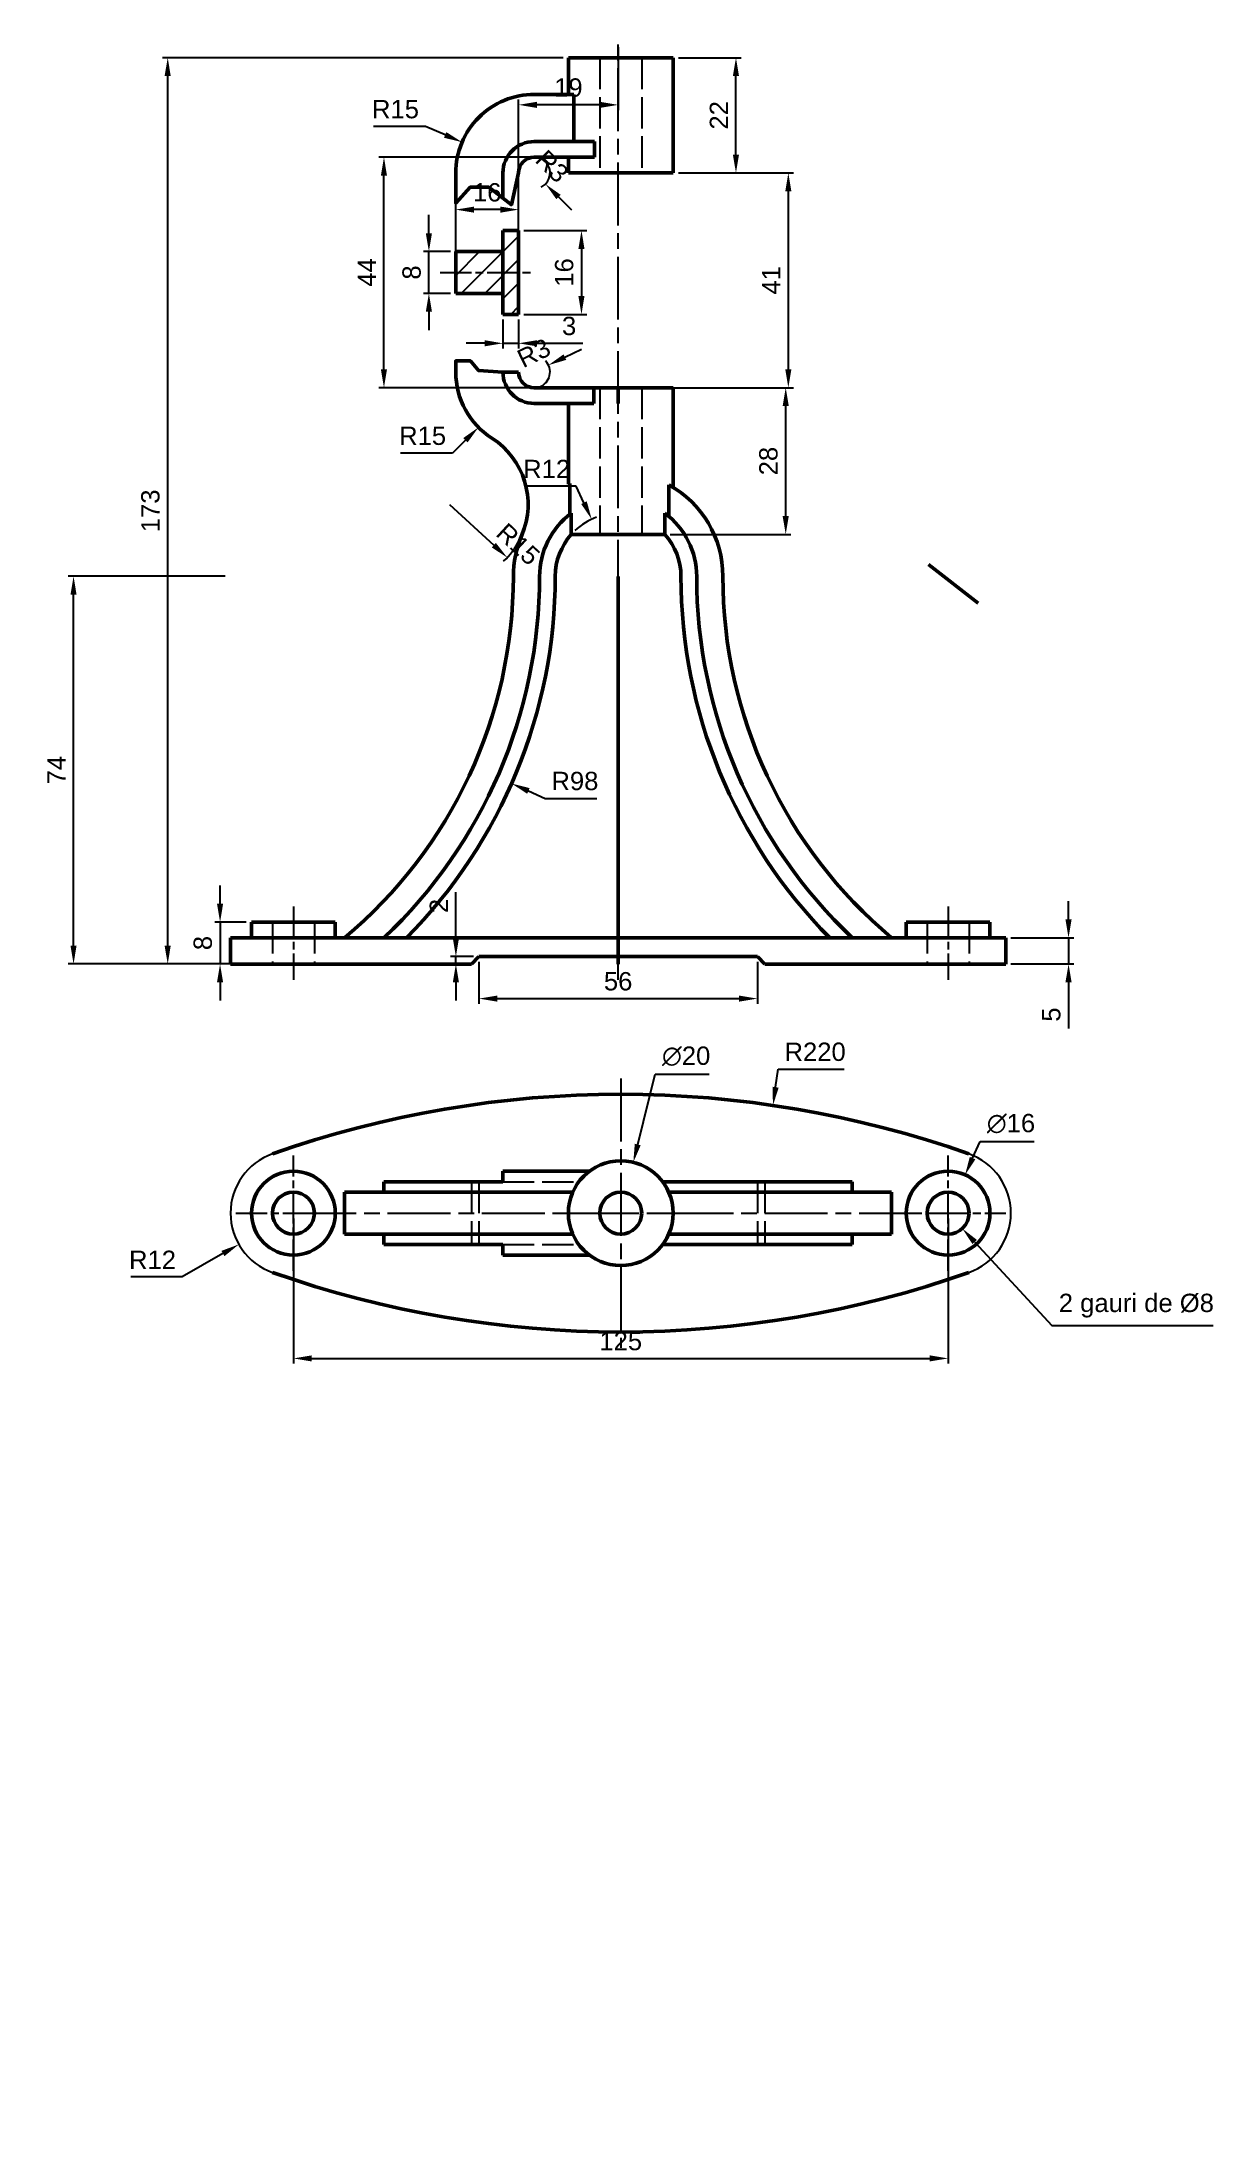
# Model space of a CAD drawing. Header units: millimetres. Extents: x 1951 to 2175, y 825 to 1226.
import ezdxf

# ---------------------------------------------------------------- set-up
doc = ezdxf.new("R2010")
doc.units = ezdxf.units.MM
for name, pattern in [('AM_ISO02W050', [7.5, 6, -1.5]), ('AM_ISO08W050', [18, 12, -1.5, 3, -1.5]), ('AM_ISO08W050x2', [9, 6, -0.75, 1.5, -0.75])]:
    doc.linetypes.add(name, pattern=pattern)
for name, color, linetype, lineweight in [('AM_0', 7, 'Continuous', 50), ('AM_3', 6, 'AM_ISO02W050', 25), ('AM_5', 3, 'Continuous', 25), ('AM_7', 4, 'AM_ISO08W050', 25), ('AM_8', 1, 'Continuous', 25)]:
    doc.layers.add(name, color=color, linetype=linetype, lineweight=lineweight)
doc.styles.get("Standard").update_dxf_attribs({"font": 'arial.ttf'})
doc.dimstyles.new('AM_ISO$0', dxfattribs={"dimtxt": 3.5, "dimasz": 3.5, "dimexe": 1, "dimexo": 1, "dimgap": 1.5, "dimtad": 1, "dimdsep": 46, "dimtxsty": 'Standard', "dimcen": 0, "dimclrd": 256, "dimclre": 256, "dimclrt": 2, "dimadec": 0, "dimazin": 2, "dimtp": 0.1, "dimtm": 0.1, "dimtfac": 0.71, "dimtdec": 3, "dimtmove": 0, "dimatfit": 3, "dimfxl": 1, "dimlwd": -1, "dimlwe": -1, "dimarcsym": 1})
doc.dimstyles.new('AM_ISO$3', dxfattribs={"dimtxt": 3.5, "dimasz": 3.5, "dimexe": 1, "dimexo": 1, "dimgap": 1.5, "dimtad": 1, "dimtoh": 1, "dimdsep": 46, "dimtxsty": 'Standard', "dimcen": 0, "dimclrd": 256, "dimclre": 256, "dimclrt": 2, "dimadec": 0, "dimazin": 2, "dimtp": 0.1, "dimtm": 0.1, "dimtfac": 0.71, "dimtdec": 3, "dimtofl": 0, "dimtmove": 0, "dimatfit": 0, "dimfxl": 1, "dimlwd": -1, "dimlwe": -1, "dimarcsym": 1})
doc.dimstyles.new('AM_ISO$4', dxfattribs={"dimtxt": 3.5, "dimasz": 3.5, "dimexe": 1, "dimexo": 1, "dimgap": 1.5, "dimtad": 1, "dimtoh": 1, "dimdsep": 46, "dimtxsty": 'Standard', "dimcen": 0, "dimclrd": 256, "dimclre": 256, "dimclrt": 2, "dimadec": 0, "dimazin": 2, "dimtp": 0.1, "dimtm": 0.1, "dimtfac": 0.71, "dimtdec": 3, "dimtofl": 0, "dimtmove": 0, "dimatfit": 0, "dimfxl": 1, "dimlwd": -1, "dimlwe": -1, "dimarcsym": 1})

# ---------------------------------------------------------------- blocks, each defined once
blk = doc.blocks.new('*D6')
at = {"layer": 'AM_5', "linetype": 'ByBlock', "transparency": 16777216}
blk.add_line((2051.02, 1165.94), (2054.17, 1167.47), dxfattribs=at)
blk.add_arc((2045.18, 1163.1), 3, 289.0986, 45.0666, dxfattribs=at)
at = {"layer": 'AM_5', "transparency": 16777216}
blk.add_solid([(2050.76, 1166.47), (2051.28, 1165.42), (2047.87, 1164.41)], dxfattribs=at)
at = {"layer": 'Defpoints', "color": 0, "transparency": 16777216}
for p in [(2045.18, 1163.1), (2047.87, 1164.41)]:
    blk.add_point(p, dxfattribs=at)
at = {"layer": 'AM_5', "color": 2, "transparency": 16777216, "insert": (2045.09, 1166.71), "char_height": 3.5, "attachment_point": 5, "rotation": 25.968}
blk.add_mtext('R3', dxfattribs=at)
blk = doc.blocks.new('*D7')
at = {"layer": 'AM_5', "linetype": 'ByBlock', "transparency": 16777216}
blk.add_line((2049.79, 1196.52), (2052.28, 1194.05), dxfattribs=at)
blk.add_arc((2045.18, 1201.1), 3, 296.1306, 70.9014, dxfattribs=at)
at = {"layer": 'AM_5', "transparency": 16777216}
blk.add_solid([(2050.2, 1196.93), (2049.38, 1196.1), (2047.31, 1198.98)], dxfattribs=at)
at = {"layer": 'Defpoints', "color": 0, "transparency": 16777216}
for p in [(2045.18, 1201.1), (2047.31, 1198.98)]:
    blk.add_point(p, dxfattribs=at)
at = {"layer": 'AM_5', "color": 2, "transparency": 16777216, "insert": (2048.56, 1202.37), "char_height": 3.5, "attachment_point": 5, "rotation": 315.2292}
blk.add_mtext('R3', dxfattribs=at)
blk = doc.blocks.new('*D8')
at = {"layer": 'AM_5', "linetype": 'ByBlock', "transparency": 16777216}
blk.add_line((2028.99, 1137.84), (2037.44, 1130.05), dxfattribs=at)
blk.add_arc((2028.99, 1137.84), 15, 313.5179, 333.0604, dxfattribs=at)
at = {"layer": 'AM_5', "transparency": 16777216}
blk.add_solid([(2037.84, 1130.47), (2037.05, 1129.62), (2040.02, 1127.67)], dxfattribs=at)
at = {"layer": 'Defpoints', "color": 0, "transparency": 16777216}
for p in [(2028.99, 1137.84), (2040.02, 1127.67)]:
    blk.add_point(p, dxfattribs=at)
at = {"layer": 'AM_5', "color": 2, "transparency": 16777216, "insert": (2042.09, 1130.23), "char_height": 3.5, "attachment_point": 5, "rotation": 317.3376}
blk.add_mtext('R15', dxfattribs=at)
blk = doc.blocks.new('*D9')
at = {"layer": 'AM_5', "linetype": 'ByBlock', "transparency": 16777216}
for p, q in [((1985.73, 994.83), (1977.94, 990.37)), ((1977.94, 990.37), (1968.11, 990.37))]:
    blk.add_line(p, q, dxfattribs=at)
at = {"layer": 'AM_5', "transparency": 16777216}
blk.add_solid([(1985.44, 995.34), (1986.02, 994.33), (1988.76, 996.57)], dxfattribs=at)
at = {"layer": 'Defpoints', "color": 0, "transparency": 16777216}
for p in [(1999.18, 1002.54), (1988.76, 996.57)]:
    blk.add_point(p, dxfattribs=at)
at = {"layer": 'AM_5', "color": 2, "transparency": 16777216, "insert": (1972.28, 993.63), "char_height": 3.5, "attachment_point": 5}
blk.add_mtext('R12', dxfattribs=at)
blk = doc.blocks.new('*D11')
at = {"layer": 'AM_5', "linetype": 'ByBlock', "transparency": 16777216}
for p, q in [((2044.04, 1083.13), (2047.25, 1081.72)), ((2047.25, 1081.72), (2057.12, 1081.72))]:
    blk.add_line(p, q, dxfattribs=at)
at = {"layer": 'AM_5', "transparency": 16777216}
blk.add_solid([(2044.28, 1083.67), (2043.81, 1082.6), (2040.84, 1084.55)], dxfattribs=at)
at = {"layer": 'Defpoints', "color": 0, "transparency": 16777216}
for p in [(1951.18, 1124.1), (2040.84, 1084.55)]:
    blk.add_point(p, dxfattribs=at)
at = {"layer": 'AM_5', "color": 2, "transparency": 16777216, "insert": (2052.93, 1085.01), "char_height": 3.5, "attachment_point": 5}
blk.add_mtext('R98', dxfattribs=at)
blk = doc.blocks.new('*D12')
at = {"layer": 'AM_5', "linetype": 'ByBlock', "transparency": 16777216}
for p, q in [((2029.54, 1147.62), (2019.65, 1147.62)), ((2032.03, 1150.08), (2029.54, 1147.62))]:
    blk.add_line(p, q, dxfattribs=at)
at = {"layer": 'AM_5', "transparency": 16777216}
blk.add_solid([(2031.62, 1150.5), (2032.44, 1149.67), (2034.52, 1152.54)], dxfattribs=at)
at = {"layer": 'Defpoints', "color": 0, "transparency": 16777216}
for p in [(2045.18, 1163.1), (2034.52, 1152.54)]:
    blk.add_point(p, dxfattribs=at)
at = {"layer": 'AM_5', "color": 2, "transparency": 16777216, "insert": (2023.85, 1150.91), "char_height": 3.5, "attachment_point": 5}
blk.add_mtext('R15', dxfattribs=at)
blk = doc.blocks.new('*D13')
at = {"layer": 'AM_5', "linetype": 'ByBlock', "transparency": 16777216}
for p, q in [((2053.19, 1141.34), (2043.36, 1141.34)), ((2054.66, 1138.16), (2053.19, 1141.34))]:
    blk.add_line(p, q, dxfattribs=at)
blk.add_arc((2061.18, 1124.1), 12, 110.0846, 133.415, dxfattribs=at)
at = {"layer": 'AM_5', "transparency": 16777216}
blk.add_solid([(2055.19, 1138.41), (2054.13, 1137.91), (2056.13, 1134.98)], dxfattribs=at)
at = {"layer": 'Defpoints', "color": 0, "transparency": 16777216}
for p in [(2056.13, 1134.98), (2061.18, 1124.1)]:
    blk.add_point(p, dxfattribs=at)
at = {"layer": 'AM_5', "color": 2, "transparency": 16777216, "insert": (2047.53, 1144.59), "char_height": 3.5, "attachment_point": 5}
blk.add_mtext('R12', dxfattribs=at)
blk = doc.blocks.new('*D14')
at = {"layer": 'AM_5', "linetype": 'ByBlock', "transparency": 16777216}
for p, q in [((2024.37, 1209.97), (2014.48, 1209.97)), ((2028.16, 1208.36), (2024.37, 1209.97))]:
    blk.add_line(p, q, dxfattribs=at)
at = {"layer": 'AM_5', "transparency": 16777216}
blk.add_solid([(2028.39, 1208.89), (2027.93, 1207.82), (2031.38, 1206.98)], dxfattribs=at)
at = {"layer": 'Defpoints', "color": 0, "transparency": 16777216}
for p in [(2031.38, 1206.98), (2045.18, 1201.1)]:
    blk.add_point(p, dxfattribs=at)
at = {"layer": 'AM_5', "color": 2, "transparency": 16777216, "insert": (2018.67, 1213.26), "char_height": 3.5, "attachment_point": 5}
blk.add_mtext('R15', dxfattribs=at)
blk = doc.blocks.new('*D15')
at = {"layer": 'AM_5', "linetype": 'ByBlock', "transparency": 16777216}
for p, q in [((2129.26, 997.03), (2143.99, 981.06)), ((2143.99, 981.06), (2174.76, 981.06))]:
    blk.add_line(p, q, dxfattribs=at)
at = {"layer": 'AM_5', "transparency": 16777216}
blk.add_solid([(2129.69, 997.42), (2128.83, 996.63), (2126.89, 999.6)], dxfattribs=at)
at = {"layer": 'Defpoints', "color": 0, "transparency": 16777216}
for p in [(2121.46, 1005.48), (2126.89, 999.6)]:
    blk.add_point(p, dxfattribs=at)
at = {"layer": 'AM_5', "color": 2, "transparency": 16777216, "insert": (2160.13, 984.88), "char_height": 3.5, "attachment_point": 5}
blk.add_mtext('2 gauri de %%C8', dxfattribs=at)
blk = doc.blocks.new('*D16')
at = {"layer": 'AM_5', "linetype": 'ByBlock', "transparency": 16777216}
for p, q in [((2064.93, 1015.64), (2068.26, 1029.1)), ((2068.26, 1029.1), (2078.57, 1029.1))]:
    blk.add_line(p, q, dxfattribs=at)
at = {"layer": 'AM_5', "transparency": 16777216}
blk.add_solid([(2064.36, 1015.78), (2065.49, 1015.5), (2064.08, 1012.24)], dxfattribs=at)
at = {"layer": 'Defpoints', "color": 0, "transparency": 16777216}
for p in [(2064.08, 1012.24), (2059.27, 992.83)]:
    blk.add_point(p, dxfattribs=at)
at = {"layer": 'AM_5', "color": 2, "transparency": 16777216, "insert": (2074.17, 1032.48), "char_height": 3.5, "attachment_point": 5}
blk.add_mtext('∅20', dxfattribs=at)
blk = doc.blocks.new('*D17')
at = {"layer": 'AM_5', "linetype": 'ByBlock', "transparency": 16777216}
for p, q in [((2128.86, 1013.04), (2130.28, 1016.24)), ((2130.28, 1016.24), (2140.6, 1016.24))]:
    blk.add_line(p, q, dxfattribs=at)
at = {"layer": 'AM_5', "transparency": 16777216}
blk.add_solid([(2128.32, 1013.28), (2129.39, 1012.81), (2127.43, 1009.85)], dxfattribs=at)
at = {"layer": 'Defpoints', "color": 0, "transparency": 16777216}
for p in [(2127.43, 1009.85), (2120.92, 995.23)]:
    blk.add_point(p, dxfattribs=at)
at = {"layer": 'AM_5', "color": 2, "transparency": 16777216, "insert": (2136.19, 1019.62), "char_height": 3.5, "attachment_point": 5}
blk.add_mtext('∅16', dxfattribs=at)
blk = doc.blocks.new('*D18')
at = {"layer": 'AM_5', "linetype": 'ByBlock', "transparency": 16777216}
for p, q in [((1999.18, 1001.54), (1999.18, 973.81)), ((2124.18, 1001.54), (2124.18, 973.81)), ((2002.68, 974.81), (2120.68, 974.81))]:
    blk.add_line(p, q, dxfattribs=at)
at = {"layer": 'AM_5', "transparency": 16777216}
for points in [[(2002.68, 975.39), (2002.68, 974.23), (1999.18, 974.81)], [(2120.68, 975.39), (2120.68, 974.23), (2124.18, 974.81)]]:
    blk.add_solid(points, dxfattribs=at)
at = {"layer": 'Defpoints', "color": 0, "transparency": 16777216}
for p in [(1999.18, 1002.54), (2124.18, 1002.54), (2124.18, 974.81)]:
    blk.add_point(p, dxfattribs=at)
at = {"layer": 'AM_5', "color": 2, "transparency": 16777216, "insert": (2061.68, 978.1), "char_height": 3.5, "attachment_point": 5}
blk.add_mtext('125', dxfattribs=at)
blk = doc.blocks.new('*D19')
at = {"layer": 'AM_5', "linetype": 'ByBlock', "transparency": 16777216}
for p, q in [((2091.25, 1026.57), (2091.76, 1030.03)), ((2091.76, 1030.03), (2104.33, 1030.03))]:
    blk.add_line(p, q, dxfattribs=at)
at = {"layer": 'AM_5', "transparency": 16777216}
blk.add_solid([(2090.67, 1026.66), (2091.83, 1026.49), (2090.74, 1023.11)], dxfattribs=at)
at = {"layer": 'Defpoints', "color": 0, "transparency": 16777216}
for p in [(2090.74, 1023.11), (2061.68, 825.23)]:
    blk.add_point(p, dxfattribs=at)
at = {"layer": 'AM_5', "color": 2, "transparency": 16777216, "insert": (2098.79, 1033.32), "char_height": 3.5, "attachment_point": 5}
blk.add_mtext('R220', dxfattribs=at)
blk = doc.blocks.new('*D20')
at = {"layer": 'AM_5', "linetype": 'ByBlock', "transparency": 16777216}
for p, q in [((2034.59, 1050.51), (2034.59, 1042.49)), ((2087.76, 1050.51), (2087.76, 1042.49)), ((2038.09, 1043.49), (2084.26, 1043.49))]:
    blk.add_line(p, q, dxfattribs=at)
at = {"layer": 'AM_5', "transparency": 16777216}
for points in [[(2038.09, 1044.07), (2038.09, 1042.91), (2034.59, 1043.49)], [(2084.26, 1044.07), (2084.26, 1042.91), (2087.76, 1043.49)]]:
    blk.add_solid(points, dxfattribs=at)
at = {"layer": 'Defpoints', "color": 0, "transparency": 16777216}
for p in [(2034.59, 1051.51), (2087.76, 1051.51), (2087.76, 1043.49)]:
    blk.add_point(p, dxfattribs=at)
at = {"layer": 'AM_5', "color": 2, "transparency": 16777216, "insert": (2061.18, 1046.78), "char_height": 3.5, "attachment_point": 5}
blk.add_mtext('56', dxfattribs=at)
blk = doc.blocks.new('*D21')
at = {"layer": 'AM_5', "linetype": 'ByBlock', "transparency": 16777216}
for p, q in [((2061.18, 1225.1), (2061.18, 1213.1)), ((2042.18, 1191.1), (2042.18, 1215.1)), ((2057.68, 1214.1), (2045.68, 1214.1))]:
    blk.add_line(p, q, dxfattribs=at)
at = {"layer": 'AM_5', "transparency": 16777216}
for points in [[(2045.68, 1214.68), (2045.68, 1213.51), (2042.18, 1214.1)], [(2057.68, 1214.68), (2057.68, 1213.51), (2061.18, 1214.1)]]:
    blk.add_solid(points, dxfattribs=at)
at = {"layer": 'Defpoints', "color": 0, "transparency": 16777216}
for p in [(2061.18, 1226.1), (2042.18, 1214.1), (2042.18, 1190.1)]:
    blk.add_point(p, dxfattribs=at)
at = {"layer": 'AM_5', "color": 2, "transparency": 16777216, "insert": (2051.68, 1217.38), "char_height": 3.5, "attachment_point": 5}
blk.add_mtext('19', dxfattribs=at)
blk = doc.blocks.new('*D22')
at = {"layer": 'AM_5', "linetype": 'ByBlock', "transparency": 16777216}
for p, q in [((2030.18, 1183.1), (2030.18, 1195.1)), ((2042.18, 1183.1), (2042.18, 1195.1)), ((2038.68, 1194.1), (2033.68, 1194.1))]:
    blk.add_line(p, q, dxfattribs=at)
at = {"layer": 'AM_5', "transparency": 16777216}
for points in [[(2033.68, 1194.68), (2033.68, 1193.51), (2030.18, 1194.1)], [(2038.68, 1194.68), (2038.68, 1193.51), (2042.18, 1194.1)]]:
    blk.add_solid(points, dxfattribs=at)
at = {"layer": 'Defpoints', "color": 0, "transparency": 16777216}
for p in [(2030.18, 1194.1), (2030.18, 1182.1), (2042.18, 1182.1)]:
    blk.add_point(p, dxfattribs=at)
at = {"layer": 'AM_5', "color": 2, "transparency": 16777216, "insert": (2036.18, 1197.38), "char_height": 3.5, "attachment_point": 5}
blk.add_mtext('16', dxfattribs=at)
blk = doc.blocks.new('*D23')
at = {"layer": 'AM_5', "linetype": 'ByBlock', "transparency": 16777216}
for p, q in [((2039.18, 1173.1), (2039.18, 1167.58)), ((2042.18, 1173.1), (2042.18, 1167.58)), ((2035.68, 1168.58), (2032.18, 1168.58)), ((2039.18, 1168.58), (2042.18, 1168.58)), ((2045.68, 1168.58), (2054.47, 1168.58))]:
    blk.add_line(p, q, dxfattribs=at)
at = {"layer": 'AM_5', "transparency": 16777216}
for points in [[(2035.68, 1169.17), (2035.68, 1168), (2039.18, 1168.58)], [(2045.68, 1169.17), (2045.68, 1168), (2042.18, 1168.58)]]:
    blk.add_solid(points, dxfattribs=at)
at = {"layer": 'Defpoints', "color": 0, "transparency": 16777216}
for p in [(2039.18, 1174.1), (2042.18, 1174.1), (2042.18, 1168.58)]:
    blk.add_point(p, dxfattribs=at)
at = {"layer": 'AM_5', "color": 2, "transparency": 16777216, "insert": (2051.82, 1171.87), "char_height": 3.5, "attachment_point": 5}
blk.add_mtext('3', dxfattribs=at)
blk = doc.blocks.new('*D24')
at = {"layer": 'AM_5', "linetype": 'ByBlock', "transparency": 16777216}
for p, q in [((2071.12, 1160.1), (2094.18, 1160.1)), ((2093.18, 1135.6), (2093.18, 1156.6)), ((2071.12, 1132.1), (2094.18, 1132.1))]:
    blk.add_line(p, q, dxfattribs=at)
at = {"layer": 'AM_5', "transparency": 16777216}
for points in [[(2092.59, 1156.6), (2093.76, 1156.6), (2093.18, 1160.1)], [(2092.59, 1135.6), (2093.76, 1135.6), (2093.18, 1132.1)]]:
    blk.add_solid(points, dxfattribs=at)
at = {"layer": 'Defpoints', "color": 0, "transparency": 16777216}
for p in [(2070.12, 1160.1), (2093.18, 1160.1), (2070.12, 1132.1)]:
    blk.add_point(p, dxfattribs=at)
at = {"layer": 'AM_5', "color": 2, "transparency": 16777216, "insert": (2089.89, 1146.1), "char_height": 3.5, "attachment_point": 5, "rotation": 90}
blk.add_mtext('28', dxfattribs=at)
blk = doc.blocks.new('*D25')
at = {"layer": 'AM_5', "linetype": 'ByBlock', "transparency": 16777216}
for p, q in [((2072.68, 1223.1), (2084.68, 1223.1)), ((2083.68, 1204.6), (2083.68, 1219.6)), ((2072.68, 1201.1), (2084.68, 1201.1))]:
    blk.add_line(p, q, dxfattribs=at)
at = {"layer": 'AM_5', "transparency": 16777216}
for points in [[(2083.09, 1219.6), (2084.26, 1219.6), (2083.68, 1223.1)], [(2083.09, 1204.6), (2084.26, 1204.6), (2083.68, 1201.1)]]:
    blk.add_solid(points, dxfattribs=at)
at = {"layer": 'Defpoints', "color": 0, "transparency": 16777216}
for p in [(2071.68, 1223.1), (2083.68, 1223.1), (2071.68, 1201.1)]:
    blk.add_point(p, dxfattribs=at)
at = {"layer": 'AM_5', "color": 2, "transparency": 16777216, "insert": (2080.42, 1212.1), "char_height": 3.5, "attachment_point": 5, "rotation": 90}
blk.add_mtext('22', dxfattribs=at)
blk = doc.blocks.new('*D26')
at = {"layer": 'AM_5', "linetype": 'ByBlock', "transparency": 16777216}
for p, q in [((2072.68, 1201.1), (2094.68, 1201.1)), ((2093.68, 1163.6), (2093.68, 1197.6)), ((2072.68, 1160.1), (2094.68, 1160.1))]:
    blk.add_line(p, q, dxfattribs=at)
at = {"layer": 'AM_5', "transparency": 16777216}
for points in [[(2093.09, 1197.6), (2094.26, 1197.6), (2093.68, 1201.1)], [(2093.09, 1163.6), (2094.26, 1163.6), (2093.68, 1160.1)]]:
    blk.add_solid(points, dxfattribs=at)
at = {"layer": 'Defpoints', "color": 0, "transparency": 16777216}
for p in [(2071.68, 1201.1), (2093.68, 1201.1), (2071.68, 1160.1)]:
    blk.add_point(p, dxfattribs=at)
at = {"layer": 'AM_5', "color": 2, "transparency": 16777216, "insert": (2090.42, 1180.6), "char_height": 3.5, "attachment_point": 5, "rotation": 90}
blk.add_mtext('41', dxfattribs=at)
blk = doc.blocks.new('*D27')
at = {"layer": 'AM_5', "linetype": 'ByBlock', "transparency": 16777216}
for p, q in [((2055.55, 1204.1), (2015.47, 1204.1)), ((2016.47, 1163.6), (2016.47, 1200.6)), ((2055.55, 1160.1), (2015.47, 1160.1))]:
    blk.add_line(p, q, dxfattribs=at)
at = {"layer": 'AM_5', "transparency": 16777216}
for points in [[(2015.89, 1200.6), (2017.05, 1200.6), (2016.47, 1204.1)], [(2015.89, 1163.6), (2017.05, 1163.6), (2016.47, 1160.1)]]:
    blk.add_solid(points, dxfattribs=at)
at = {"layer": 'Defpoints', "color": 0, "transparency": 16777216}
for p in [(2016.47, 1204.1), (2056.55, 1204.1), (2056.55, 1160.1)]:
    blk.add_point(p, dxfattribs=at)
at = {"layer": 'AM_5', "color": 2, "transparency": 16777216, "insert": (2013.22, 1182.1), "char_height": 3.5, "attachment_point": 5, "rotation": 90}
blk.add_mtext('44', dxfattribs=at)
blk = doc.blocks.new('*D28')
at = {"layer": 'AM_5', "linetype": 'ByBlock', "transparency": 16777216}
for p, q in [((2025.05, 1189.6), (2025.05, 1193.1)), ((2029.18, 1186.1), (2024.05, 1186.1)), ((2025.05, 1178.1), (2025.05, 1186.1)), ((2029.18, 1178.1), (2024.05, 1178.1)), ((2025.05, 1174.6), (2025.05, 1171.1))]:
    blk.add_line(p, q, dxfattribs=at)
at = {"layer": 'AM_5', "transparency": 16777216}
for points in [[(2024.46, 1189.6), (2025.63, 1189.6), (2025.05, 1186.1)], [(2024.46, 1174.6), (2025.63, 1174.6), (2025.05, 1178.1)]]:
    blk.add_solid(points, dxfattribs=at)
at = {"layer": 'Defpoints', "color": 0, "transparency": 16777216}
for p in [(2025.05, 1186.1), (2030.18, 1186.1), (2030.18, 1178.1)]:
    blk.add_point(p, dxfattribs=at)
at = {"layer": 'AM_5', "color": 2, "transparency": 16777216, "insert": (2021.76, 1182.1), "char_height": 3.5, "attachment_point": 5, "rotation": 90}
blk.add_mtext('8', dxfattribs=at)
blk = doc.blocks.new('*D29')
at = {"layer": 'AM_5', "linetype": 'ByBlock', "transparency": 16777216}
for p, q in [((2043.18, 1190.1), (2055.18, 1190.1)), ((2054.18, 1186.6), (2054.18, 1177.6)), ((2043.18, 1174.1), (2055.18, 1174.1))]:
    blk.add_line(p, q, dxfattribs=at)
at = {"layer": 'AM_5', "transparency": 16777216}
for points in [[(2053.59, 1186.6), (2054.76, 1186.6), (2054.18, 1190.1)], [(2053.59, 1177.6), (2054.76, 1177.6), (2054.18, 1174.1)]]:
    blk.add_solid(points, dxfattribs=at)
at = {"layer": 'Defpoints', "color": 0, "transparency": 16777216}
for p in [(2042.18, 1190.1), (2042.18, 1174.1), (2054.18, 1174.1)]:
    blk.add_point(p, dxfattribs=at)
at = {"layer": 'AM_5', "color": 2, "transparency": 16777216, "insert": (2050.89, 1182.1), "char_height": 3.5, "attachment_point": 5, "rotation": 90}
blk.add_mtext('16', dxfattribs=at)
blk = doc.blocks.new('*D31')
at = {"layer": 'AM_5', "linetype": 'ByBlock', "transparency": 16777216}
for p, q in [((1986.18, 1124.1), (1956.2, 1124.1)), ((1957.2, 1053.6), (1957.2, 1120.6)), ((1986.18, 1050.1), (1956.2, 1050.1))]:
    blk.add_line(p, q, dxfattribs=at)
at = {"layer": 'AM_5', "transparency": 16777216}
for points in [[(1956.62, 1120.6), (1957.78, 1120.6), (1957.2, 1124.1)], [(1956.62, 1053.6), (1957.78, 1053.6), (1957.2, 1050.1)]]:
    blk.add_solid(points, dxfattribs=at)
at = {"layer": 'Defpoints', "color": 0, "transparency": 16777216}
for p in [(1957.2, 1124.1), (1987.18, 1124.1), (1987.18, 1050.1)]:
    blk.add_point(p, dxfattribs=at)
at = {"layer": 'AM_5', "color": 2, "transparency": 16777216, "insert": (1953.95, 1087.1), "char_height": 3.5, "attachment_point": 5, "rotation": 90}
blk.add_mtext('74', dxfattribs=at)
blk = doc.blocks.new('*D32')
at = {"layer": 'AM_5', "linetype": 'ByBlock', "transparency": 16777216}
for p, q in [((2050.68, 1223.1), (1974.18, 1223.1)), ((1975.18, 1053.6), (1975.18, 1219.6)), ((1994.18, 1050.1), (1974.18, 1050.1))]:
    blk.add_line(p, q, dxfattribs=at)
at = {"layer": 'AM_5', "transparency": 16777216}
for points in [[(1974.59, 1219.6), (1975.76, 1219.6), (1975.18, 1223.1)], [(1974.59, 1053.6), (1975.76, 1053.6), (1975.18, 1050.1)]]:
    blk.add_solid(points, dxfattribs=at)
at = {"layer": 'Defpoints', "color": 0, "transparency": 16777216}
for p in [(1975.18, 1223.1), (2051.68, 1223.1), (1995.18, 1050.1)]:
    blk.add_point(p, dxfattribs=at)
at = {"layer": 'AM_5', "color": 2, "transparency": 16777216, "insert": (1971.89, 1136.6), "char_height": 3.5, "attachment_point": 5, "rotation": 90}
blk.add_mtext('173', dxfattribs=at)
blk = doc.blocks.new('*D33')
at = {"layer": 'AM_5', "linetype": 'ByBlock', "transparency": 16777216}
for p, q in [((2147.18, 1058.6), (2147.18, 1062.1)), ((2136.18, 1055.1), (2148.18, 1055.1)), ((2147.18, 1055.1), (2147.18, 1050.1)), ((2136.18, 1050.1), (2148.18, 1050.1)), ((2147.18, 1046.6), (2147.18, 1037.78))]:
    blk.add_line(p, q, dxfattribs=at)
at = {"layer": 'AM_5', "transparency": 16777216}
for points in [[(2146.59, 1058.6), (2147.76, 1058.6), (2147.18, 1055.1)], [(2146.59, 1046.6), (2147.76, 1046.6), (2147.18, 1050.1)]]:
    blk.add_solid(points, dxfattribs=at)
at = {"layer": 'Defpoints', "color": 0, "transparency": 16777216}
for p in [(2135.18, 1055.1), (2135.18, 1050.1), (2147.18, 1050.1)]:
    blk.add_point(p, dxfattribs=at)
at = {"layer": 'AM_5', "color": 2, "transparency": 16777216, "insert": (2143.9, 1040.44), "char_height": 3.5, "attachment_point": 5, "rotation": 90}
blk.add_mtext('5', dxfattribs=at)
blk = doc.blocks.new('*D34')
at = {"layer": 'AM_5', "linetype": 'ByBlock', "transparency": 16777216}
for p, q in [((1985.18, 1061.6), (1985.18, 1065.1)), ((1990.18, 1058.1), (1984.18, 1058.1)), ((1985.18, 1058.1), (1985.18, 1050.1)), ((1990.18, 1050.1), (1984.18, 1050.1)), ((1985.18, 1046.6), (1985.18, 1043.1))]:
    blk.add_line(p, q, dxfattribs=at)
at = {"layer": 'AM_5', "transparency": 16777216}
for points in [[(1984.59, 1061.6), (1985.76, 1061.6), (1985.18, 1058.1)], [(1984.59, 1046.6), (1985.76, 1046.6), (1985.18, 1050.1)]]:
    blk.add_solid(points, dxfattribs=at)
at = {"layer": 'Defpoints', "color": 0, "transparency": 16777216}
for p in [(1991.18, 1058.1), (1985.18, 1050.1), (1991.18, 1050.1)]:
    blk.add_point(p, dxfattribs=at)
at = {"layer": 'AM_5', "color": 2, "transparency": 16777216, "insert": (1981.89, 1054.1), "char_height": 3.5, "attachment_point": 5, "rotation": 90}
blk.add_mtext('8', dxfattribs=at)
blk = doc.blocks.new('*D35')
at = {"layer": 'AM_5', "linetype": 'ByBlock', "transparency": 16777216}
for p, q in [((2030.2, 1055.01), (2030.2, 1063.83)), ((2033.59, 1051.51), (2029.2, 1051.51)), ((2030.2, 1050.1), (2030.2, 1051.51)), ((2032.18, 1050.1), (2029.2, 1050.1)), ((2030.2, 1046.6), (2030.2, 1043.1))]:
    blk.add_line(p, q, dxfattribs=at)
at = {"layer": 'AM_5', "transparency": 16777216}
for points in [[(2029.62, 1055.01), (2030.79, 1055.01), (2030.2, 1051.51)], [(2029.62, 1046.6), (2030.79, 1046.6), (2030.2, 1050.1)]]:
    blk.add_solid(points, dxfattribs=at)
at = {"layer": 'Defpoints', "color": 0, "transparency": 16777216}
for p in [(2030.2, 1051.51), (2034.59, 1051.51), (2033.18, 1050.1)]:
    blk.add_point(p, dxfattribs=at)
at = {"layer": 'AM_5', "color": 2, "transparency": 16777216, "insert": (2026.95, 1061.17), "char_height": 3.5, "attachment_point": 5, "rotation": 90}
blk.add_mtext('2', dxfattribs=at)

msp = doc.modelspace()

# ---------------------------------------------------------------- hatches: boundary and pattern name
at = {"layer": 'AM_8'}
h = msp.add_hatch(dxfattribs=at)
h.set_pattern_fill('ANSI31', color=256)
h.paths.add_polyline_path([(2039.176, 1186.096), (2030.176, 1186.096), (2030.176, 1182.096), (2039.176, 1182.096)])
h.paths.add_polyline_path([(2039.176, 1182.096), (2030.176, 1182.096), (2030.176, 1178.096), (2039.176, 1178.096)])
h.paths.add_polyline_path([(2042.176, 1190.096), (2039.176, 1190.096), (2039.176, 1182.096), (2042.176, 1182.096)])
h.paths.add_polyline_path([(2042.176, 1182.096), (2039.176, 1182.096), (2039.176, 1178.096), (2039.176, 1174.096), (2042.176, 1174.096)])

# ---------------------------------------------------------------- linework, layer by layer
for centre, start, end in [((1999.176, 1002.539), 109.41735, 250.58265), ((2124.176, 1002.539), 289.41735, 70.58265)]:
    msp.add_arc(centre, 12, start, end)
at = {"layer": 'AM_0'}
for p, q in [((2051.676, 1216.087), (2051.676, 1223.096)), ((2051.676, 1223.096), (2071.676, 1223.096)), ((2071.676, 1223.096), (2071.676, 1201.096)), ((2051.676, 1216.087), (2045.198, 1216.096)), ((2051.676, 1216.087), (2051.676, 1216.534)), ((2051.676, 1216.087), (2052.733, 1216.085)), ((2052.733, 1216.085), (2052.733, 1207.096)), ((2051.676, 1207.096), (2045.176, 1207.096)), ((2051.676, 1207.096), (2052.733, 1207.096)), ((2052.733, 1207.096), (2056.651, 1207.096)), ((2056.651, 1207.096), (2056.651, 1204.096)), ((2045.176, 1204.096), (2056.651, 1204.096)), ((2051.676, 1201.096), (2051.676, 1204.096)), ((2030.176, 1201.096), (2030.176, 1195.342)), ((2039.176, 1196.287), (2039.176, 1201.096)), ((2071.676, 1201.096), (2051.676, 1201.096)), ((2039.176, 1174.096), (2039.176, 1190.096)), ((2042.176, 1190.096), (2039.176, 1190.096)), ((2039.176, 1190.096), (2039.176, 1186.096)), ((2042.176, 1174.096), (2042.176, 1190.096)), ((2042.176, 1182.096), (2042.176, 1190.096)), ((2030.176, 1182.096), (2030.176, 1186.096)), ((2030.176, 1186.096), (2030.176, 1178.096)), ((2030.176, 1186.096), (2039.176, 1186.096)), ((2030.176, 1186.096), (2030.176, 1178.096)), ((2042.176, 1182.096), (2042.176, 1174.096)), ((2030.176, 1178.096), (2039.176, 1178.096)), ((2042.176, 1174.096), (2039.176, 1174.096)), ((2030.176, 1165.233), (2030.176, 1163.096)), ((2061.176, 1160.096), (2045.176, 1160.096)), ((2071.676, 1160.096), (2051.676, 1160.096)), ((2056.548, 1157.096), (2056.548, 1160.096)), ((2061.176, 1160.096), (2061.176, 1157.096)), ((2071.676, 1160.096), (2071.676, 1141.118)), ((2051.676, 1157.096), (2045.176, 1157.096)), ((2051.676, 1141.696), (2051.676, 1157.096)), ((2051.676, 1157.096), (2056.548, 1157.096)), ((2051.676, 1149.578), (2051.676, 1147.122)), ((2051.938, 1136.731), (2051.938, 1141.834)), ((2070.871, 1137.466), (2070.871, 1141.589)), ((2051.938, 1136.731), (2051.938, 1135.913)), ((2052.232, 1134.311), (2052.232, 1136.138)), ((2070.121, 1132.096), (2070.121, 1136.138)), ((2070.871, 1137.466), (2070.871, 1135.542)), ((2052.232, 1132.096), (2052.232, 1134.311)), ((2070.121, 1132.096), (2052.232, 1132.096)), ((2061.176, 1050.096), (2061.176, 1124.096)), ((2120.464, 1126.333), (2129.954, 1118.989)), ((1987.176, 1050.096), (1987.176, 1055.096)), ((1987.176, 1055.096), (2135.176, 1055.096)), ((1991.176, 1055.096), (1991.176, 1058.096)), ((1991.176, 1058.096), (2007.176, 1058.096)), ((2007.176, 1058.096), (2007.176, 1055.096)), ((2116.176, 1055.096), (2116.176, 1058.096)), ((2116.176, 1058.096), (2132.176, 1058.096)), ((2132.176, 1058.096), (2132.176, 1055.096)), ((2135.176, 1055.096), (2135.176, 1050.096)), ((2033.176, 1050.096), (2034.591, 1051.51)), ((2034.591, 1051.51), (2087.762, 1051.51)), ((2089.176, 1050.096), (2087.762, 1051.51)), ((1987.176, 1050.096), (2033.176, 1050.096)), ((2089.176, 1050.096), (2135.176, 1050.096)), ((2039.176, 1008.539), (2039.176, 1010.539)), ((2039.176, 1010.539), (2055.676, 1010.539)), ((2016.476, 1006.539), (2008.96, 1006.539)), ((2008.96, 1006.539), (2008.96, 998.539)), ((2039.176, 1008.539), (2016.476, 1008.539)), ((2016.476, 1008.539), (2016.476, 1006.539)), ((2016.476, 1006.539), (2052.511, 1006.539)), ((2071.676, 1008.539), (2069.676, 1008.539)), ((2106.877, 1006.539), (2070.841, 1006.539)), ((2071.676, 1008.539), (2105.877, 1008.539)), ((2105.877, 1008.539), (2105.877, 1006.539)), ((2106.877, 1006.539), (2113.392, 1006.539)), ((2113.392, 1006.539), (2113.392, 998.539)), ((2008.96, 998.539), (2016.476, 998.539)), ((2016.476, 998.539), (2052.511, 998.539)), ((2016.476, 998.539), (2016.476, 996.539)), ((2106.877, 998.539), (2070.841, 998.539)), ((2105.877, 998.539), (2105.877, 996.539)), ((2113.392, 998.539), (2106.877, 998.539)), ((2016.476, 996.539), (2039.176, 996.539)), ((2039.176, 996.539), (2039.176, 994.539)), ((2039.176, 994.539), (2055.676, 994.539)), ((2105.877, 996.539), (2069.676, 996.539))]:
    msp.add_line(p, q, dxfattribs=at)
for points in [[(2030.176, 1201.096), (2030.176, 1195.342), (2032.936, 1198.356), (2036.487, 1198.356), (2040.801, 1195.037), (2042.176, 1201.096)], [(2030.176, 1163.096), (2030.176, 1165.233), (2032.962, 1165.233), (2034.525, 1163.378), (2039.176, 1163.096), (2042.176, 1163.096)]]:
    msp.add_lwpolyline(points, dxfattribs=at)
for centre, radius in [((1999.176, 1002.539), 8), ((2061.676, 1002.539), 10), ((2124.176, 1002.539), 8), ((1999.176, 1002.539), 4), ((2061.676, 1002.539), 4), ((2124.176, 1002.539), 4)]:
    msp.add_circle(centre, radius, dxfattribs=at)
for centre, radius, start, end in [((2045.176, 1201.096), 15, 89.91874, 180), ((2045.176, 1201.096), 6, 90, 180), ((2045.176, 1201.096), 3, 90, 180), ((2045.176, 1163.096), 15, 180, 237.34136), ((2045.176, 1163.096), 6, 180, 270), ((2045.176, 1163.096), 3, 180, 270), ((2028.987, 1137.839), 15, 336.8801, 57.34136), ((2061.176, 1124.096), 20, 117.51171, 118.35935), ((2061.176, 1124.096), 20, 0, 61.00428), ((2061.176, 1124.096), 15, 126.60428, 180), ((2061.176, 1124.096), 15, 0, 53.39572), ((2061.176, 1124.096), 20, 156.8801, 180), ((2061.176, 1124.096), 12, 138.18969, 180), ((2061.176, 1124.096), 12, 0, 41.81031), ((1951.176, 1124.096), 90, 309.94451, 0), ((1951.176, 1124.096), 95, 313.42158, 0), ((1951.176, 1124.096), 98, 315.2446, 0), ((2171.176, 1124.096), 98, 180, 224.7554), ((2171.176, 1124.096), 95, 180, 226.57842), ((2171.176, 1124.096), 90, 180, 230.05549), ((2061.676, 825.232), 200, 70.58265, 109.41735), ((2061.676, 1179.846), 200, 250.58265, 289.41735)]:
    msp.add_arc(centre, radius, start, end, dxfattribs=at)
at = {"layer": 'AM_3'}
for p, q in [((2057.676, 1223.096), (2057.676, 1201.096)), ((2065.676, 1223.096), (2065.676, 1201.096)), ((2057.676, 1160.096), (2057.676, 1132.096)), ((2065.676, 1160.096), (2065.676, 1132.096)), ((1995.176, 1058.096), (1995.176, 1050.096)), ((2003.176, 1058.096), (2003.176, 1050.096)), ((2120.176, 1058.096), (2120.176, 1050.096)), ((2128.176, 1058.096), (2128.176, 1050.096)), ((2033.176, 1008.539), (2033.176, 996.539)), ((2034.591, 1008.539), (2034.591, 996.539)), ((2039.176, 1008.539), (2053.676, 1008.539)), ((2087.762, 1008.539), (2087.762, 996.539)), ((2089.176, 1008.539), (2089.176, 996.539)), ((2039.176, 996.539), (2053.676, 996.539))]:
    msp.add_line(p, q, dxfattribs=at)
at = {"layer": 'AM_7'}
for p, q in [((2061.176, 1047.096), (2061.176, 1226.096)), ((2061.676, 1028.232), (2061.676, 976.846)), ((1999.176, 1002.539), (2124.176, 1002.539)), ((2048.676, 1002.539), (2074.676, 1002.539))]:
    msp.add_line(p, q, dxfattribs=at)
at = {"layer": 'AM_7', "linetype": 'AM_ISO08W050x2'}
for p, q in [((2027.176, 1182.096), (2045.176, 1182.096)), ((1999.176, 1061.096), (1999.176, 1047.096)), ((2124.176, 1061.096), (2124.176, 1047.096)), ((1999.176, 991.539), (1999.176, 1013.539)), ((2124.176, 991.539), (2124.176, 1013.539)), ((1988.176, 1002.539), (2010.176, 1002.539)), ((2113.176, 1002.539), (2135.176, 1002.539))]:
    msp.add_line(p, q, dxfattribs=at)

# ---------------------------------------------------------------- dimensions: what is measured, and where the dimension line sits
at = {"layer": 'AM_5'}
for base, p1, p2, angle, picture, middle in [((1975.176, 1223.096), (1995.176, 1050.096), (2051.676, 1223.096), 90, '*D32', (1971.888, 1136.596)), ((2042.176, 1168.583), (2039.176, 1174.096), (2042.176, 1174.096), 0, '*D23', (2051.822, 1171.871)), ((2093.176, 1160.096), (2070.121, 1132.096), (2070.121, 1160.096), 90, '*D24', (2089.889, 1146.096)), ((1957.201, 1124.096), (1987.176, 1050.096), (1987.176, 1124.096), 90, '*D31', (1953.951, 1087.096)), ((2124.176, 974.809), (1999.176, 1002.539), (2124.176, 1002.539), 0, '*D18', (2061.676, 978.096))]:
    dim = msp.add_linear_dim(base=base, p1=p1, p2=p2, angle=angle, dimstyle='AM_ISO$0', override={"dimpost": ''}, dxfattribs=at)
    dim.commit()
    dim.dimension.update_dxf_attribs({"geometry": picture, "text_midpoint": middle})
dim = msp.add_linear_dim(base=(2042.176, 1214.096), p1=(2061.176, 1226.096), p2=(2042.176, 1190.096), dimstyle='AM_ISO$0', override={"dimpost": ''}, dxfattribs=at)
dim.commit()
dim.dimension.update_dxf_attribs({"geometry": '*D21', "text_midpoint": (2051.676, 1217.383)})
for base, p1, p2, picture, middle in [((2083.676, 1223.096), (2071.676, 1201.096), (2071.676, 1223.096), '*D25', (2080.419, 1212.096)), ((2016.469, 1204.096), (2056.548, 1160.096), (2056.548, 1204.096), '*D27', (2013.219, 1182.096)), ((2093.676, 1201.096), (2071.676, 1160.096), (2071.676, 1201.096), '*D26', (2090.419, 1180.596)), ((2025.047, 1186.096), (2030.176, 1178.096), (2030.176, 1186.096), '*D28', (2021.76, 1182.096)), ((2054.176, 1174.096), (2042.176, 1190.096), (2042.176, 1174.096), '*D29', (2050.889, 1182.096)), ((1985.176, 1050.096), (1991.176, 1058.096), (1991.176, 1050.096), '*D34', (1981.889, 1054.096)), ((2147.176, 1050.096), (2135.176, 1055.096), (2135.176, 1050.096), '*D33', (2143.896, 1040.436))]:
    dim = msp.add_linear_dim(base=base, p1=p1, p2=p2, angle=90, dimstyle='AM_ISO$0', dxfattribs=at)
    dim.commit()
    dim.dimension.update_dxf_attribs({"geometry": picture, "text_midpoint": middle})
for center, mpoint, picture, middle in [((2045.176, 1201.096), (2031.379, 1206.982), '*D14', (2018.671, 1209.975)), ((2045.176, 1163.096), (2034.515, 1152.544), '*D12', (2023.845, 1147.62)), ((2061.176, 1124.096), (2056.132, 1134.984), '*D13', (2047.525, 1141.336))]:
    dim = msp.add_radius_dim(center=center, mpoint=mpoint, dimstyle='AM_ISO$4', dxfattribs=at)
    dim.commit()
    dim.dimension.update_dxf_attribs({"geometry": picture, "text_midpoint": middle, "dimtype": 164})
for center, mpoint, picture, middle in [((2045.176, 1201.096), (2047.306, 1198.983), '*D7', (2046.241, 1200.04)), ((2045.176, 1163.096), (2047.873, 1164.41), '*D6', (2046.525, 1163.753)), ((2028.987, 1137.839), (2040.018, 1127.674), '*D8', (2039.866, 1127.813)), ((1951.176, 1124.096), (2040.841, 1084.546), '*D11', (2052.931, 1081.721)), ((1999.176, 1002.539), (1988.764, 996.574), '*D9', (1972.278, 990.373))]:
    dim = msp.add_radius_dim(center=center, mpoint=mpoint, dimstyle='AM_ISO$4', override={"dimpost": ''}, dxfattribs=at)
    dim.commit()
    dim.dimension.update_dxf_attribs({"geometry": picture, "text_midpoint": middle, "dimtype": 164})
dim = msp.add_linear_dim(base=(2030.176, 1194.096), p1=(2042.176, 1182.096), p2=(2030.176, 1182.096), text='16', dimstyle='AM_ISO$0', override={"dimpost": ''}, dxfattribs=at)
dim.commit()
dim.dimension.update_dxf_attribs({"geometry": '*D22', "text_midpoint": (2036.176, 1197.383)})
for base, p1, p2, angle, text, picture, middle in [((2030.205, 1051.51), (2033.176, 1050.096), (2034.591, 1051.51), 90, '2', '*D35', (2026.948, 1061.169)), ((2087.762, 1043.489), (2034.591, 1051.51), (2087.762, 1051.51), 0, '56', '*D20', (2061.176, 1046.776))]:
    dim = msp.add_linear_dim(base=base, p1=p1, p2=p2, angle=angle, text=text, dimstyle='AM_ISO$0', override={"dimpost": ''}, dxfattribs=at)
    dim.commit()
    dim.dimension.update_dxf_attribs({"geometry": picture, "text_midpoint": middle})
for p1, p2, picture, middle in [((2059.269, 992.833), (2064.084, 1012.245), '*D16', (2074.169, 1029.097)), ((2120.92, 995.232), (2127.433, 1009.846), '*D17', (2136.192, 1016.24))]:
    dim = msp.add_diameter_dim_2p(p1=p1, p2=p2, dimstyle='AM_ISO$3', dxfattribs=at)
    dim.commit()
    dim.dimension.update_dxf_attribs({"geometry": picture, "text_midpoint": middle, "dimtype": 163})
dim = msp.add_radius_dim(center=(2061.676, 825.232), mpoint=(2090.739, 1023.109), text='R220', dimstyle='AM_ISO$4', override={"dimpost": ''}, dxfattribs=at)
dim.commit()
dim.dimension.update_dxf_attribs({"geometry": '*D19', "text_midpoint": (2098.792, 1030.035), "dimtype": 164})
dim = msp.add_diameter_dim_2p(p1=(2121.464, 1005.479), p2=(2126.888, 999.599), text='2 gauri de %%C8', dimstyle='AM_ISO$3', override={"dimpost": ''}, dxfattribs=at)
dim.commit()
dim.dimension.update_dxf_attribs({"geometry": '*D15', "text_midpoint": (2160.126, 981.056), "dimtype": 163})

doc.saveas('drawing.dxf')
